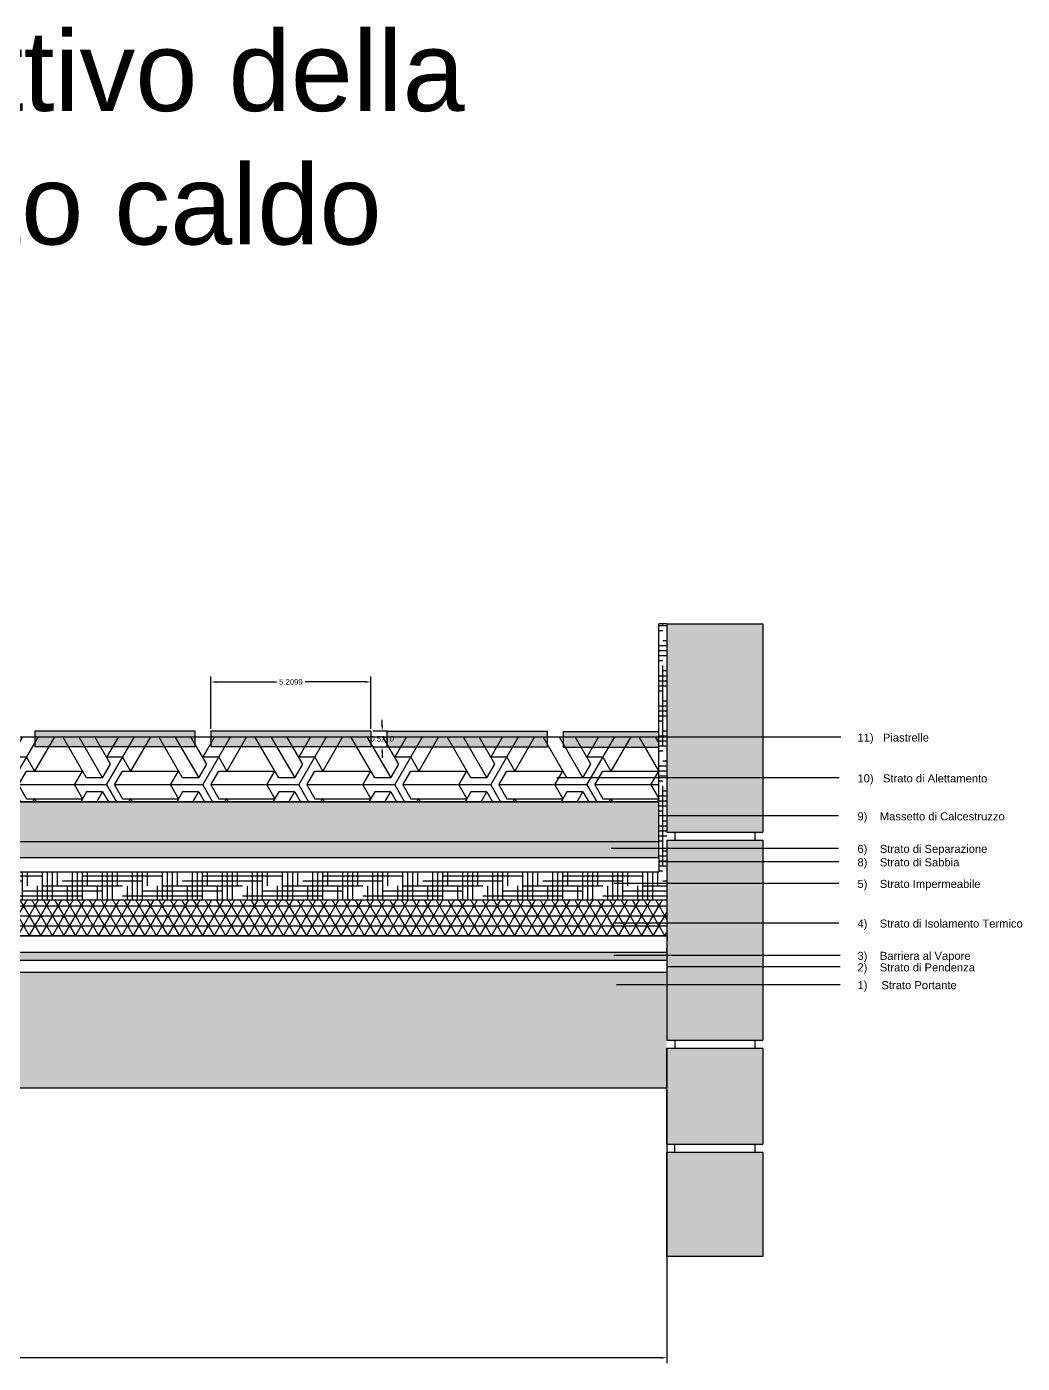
# Model space of a CAD drawing. Header units: inches. Extents: x 37.2 to 107.6, y 13.1 to 56.6.
# Drawn here: x 75.2 to 107.6, y 13.11 to 56.6 of the extents above; entities that cross this region are included whole.
import ezdxf

# ---------------------------------------------------------------- set-up
doc = ezdxf.new("R2010")
doc.units = ezdxf.units.IN
doc.header["$MEASUREMENT"] = 0
doc.styles.get("Standard").update_dxf_attribs({"font": 'Arial.ttf'})
doc.dimstyles.get("Standard").update_dxf_attribs({"dimtxt": 0.18, "dimasz": 0.18, "dimexe": 0.18, "dimexo": 0.0625, "dimgap": 0.09, "dimtad": 0, "dimtih": 1, "dimtoh": 1, "dimdec": 4, "dimzin": 0, "dimdsep": 46, "dimtxsty": 'Standard', "dimcen": 0.09, "dimadec": 0, "dimazin": 0, "dimtfac": 1, "dimtdec": 4, "dimtofl": 0, "dimtmove": 0, "dimatfit": 3, "dimfxl": 1, "dimtolj": 1, "dimtzin": 0, "dimarcsym": 0})

# ---------------------------------------------------------------- blocks, each defined once
blk = doc.blocks.new('*D17')
at = {"color": 0, "lineweight": -2, "transparency": 16777216}
for p, q in [((43.935, 21.997), (43.935, 13.106)), ((96.034, 21.997), (96.034, 13.106)), ((44.115, 13.286), (69.468, 13.286)), ((95.854, 13.286), (70.501, 13.286))]:
    blk.add_line(p, q, dxfattribs=at)
at = {"color": 0, "transparency": 16777216}
for points in [[(44.115, 13.316), (44.115, 13.256), (43.935, 13.286)], [(95.854, 13.316), (95.854, 13.256), (96.034, 13.286)]]:
    blk.add_solid(points, dxfattribs=at)
at = {"layer": 'Defpoints', "color": 0, "transparency": 16777216}
for p in [(43.935, 22.06), (96.034, 22.06), (96.034, 13.286)]:
    blk.add_point(p, dxfattribs=at)
at = {"color": 0, "transparency": 16777216, "insert": (69.984, 13.286), "char_height": 0.18, "attachment_point": 5}
blk.add_mtext('\\A1;52.0991', dxfattribs=at)
blk = doc.blocks.new('*D18')
at = {"color": 0, "lineweight": -2, "transparency": 16777216}
for p, q in [((81.194, 33.75), (81.194, 35.455)), ((81.374, 35.275), (83.335, 35.275)), ((86.224, 35.275), (84.263, 35.275)), ((86.404, 33.75), (86.404, 35.455))]:
    blk.add_line(p, q, dxfattribs=at)
at = {"color": 0, "transparency": 16777216}
for points in [[(81.374, 35.305), (81.374, 35.245), (81.194, 35.275)], [(86.224, 35.305), (86.224, 35.245), (86.404, 35.275)]]:
    blk.add_solid(points, dxfattribs=at)
at = {"layer": 'Defpoints', "color": 0, "transparency": 16777216}
for p in [(86.404, 35.275), (81.194, 33.688), (86.404, 33.688)]:
    blk.add_point(p, dxfattribs=at)
at = {"color": 0, "transparency": 16777216, "insert": (83.799, 35.275), "char_height": 0.18, "attachment_point": 5}
blk.add_mtext('\\A1;5.2099', dxfattribs=at)
blk = doc.blocks.new('*D19')
at = {"color": 0, "lineweight": -2, "transparency": 16777216}
for p, q in [((86.768, 33.868), (86.768, 34.048)), ((86.466, 33.688), (86.948, 33.688)), ((86.466, 33.167), (86.948, 33.167)), ((86.768, 32.987), (86.768, 32.807))]:
    blk.add_line(p, q, dxfattribs=at)
at = {"color": 0, "transparency": 16777216}
for points in [[(86.738, 33.868), (86.798, 33.868), (86.768, 33.688)], [(86.738, 32.987), (86.798, 32.987), (86.768, 33.167)]]:
    blk.add_solid(points, dxfattribs=at)
at = {"layer": 'Defpoints', "color": 0, "transparency": 16777216}
for p in [(86.404, 33.688), (86.404, 33.167), (86.768, 33.167)]:
    blk.add_point(p, dxfattribs=at)
at = {"color": 0, "transparency": 16777216, "insert": (86.768, 33.427), "char_height": 0.18, "attachment_point": 5}
blk.add_mtext('\\A1;0.5210', dxfattribs=at)

msp = doc.modelspace()

# ---------------------------------------------------------------- hatches: boundary and pattern name
h = msp.add_hatch(color=4)
h.dxf.hatch_style = 1
h.paths.add_polyline_path([(99.15985, 37.16416), (96.03391, 37.16416), (96.03391, 30.39127), (99.15985, 30.39127)])
h.paths.add_polyline_path([(99.15985, 26.76505), (96.04301, 26.76505), (96.03391, 26.48835), (96.03391, 26.22785), (96.03391, 23.61839), (99.15985, 23.61839)])
h.paths.add_polyline_path([(99.15985, 27.44032), (96.03391, 27.44032), (96.03391, 27.00906), (96.05103, 27.00906), (96.04301, 26.76505), (99.15985, 26.76505)])
h.paths.add_polyline_path([(99.15985, 28.73129), (96.03391, 28.73129), (96.03391, 27.44032), (99.15985, 27.44032)])
h.paths.add_polyline_path([(99.15985, 30.13078), (96.03391, 30.13078), (96.03391, 28.83281), (96.03391, 28.73129), (99.15985, 28.73129)])
h.paths.add_polyline_path([(99.15985, 23.35789), (96.03391, 23.35789), (96.03391, 20.23194), (99.15985, 20.23194)])
h.paths.add_polyline_path([(99.15985, 19.97145), (96.03391, 19.97145), (96.03391, 16.58501), (99.15985, 16.58501)])
h.paths.add_polyline_path([(43.9348, 37.16416), (40.80885, 37.16416), (40.80885, 30.39127), (43.9348, 30.39127)])
h.paths.add_polyline_path([(43.9348, 28.83281), (43.9348, 30.13078), (40.80885, 30.13078), (40.80885, 23.35789), (43.9348, 23.35789), (43.9348, 26.22785)])
h.paths.add_polyline_path([(43.9348, 23.0974), (40.80885, 23.0974), (40.80885, 19.97145), (43.9348, 19.97145)])
h.paths.add_polyline_path([(43.9348, 19.71095), (40.80885, 19.71095), (40.80885, 16.32451), (43.9348, 16.32451)])
h = msp.add_hatch()
h.set_pattern_fill('HOUND', color=254, scale=2.604955)
h.set_pattern_definition([(0, (26.22225, -3.26884), (0.65123887, 0.16280972), [2.6049555, -1.302478]), (90, (26.22225, -3.26884), (-0.16280972, -0.65123887), [2.6049555, -1.302478])])
h.paths.add_polyline_path([(96.03391, 28.18154), (96.03391, 28.83281), (96.03391, 37.16416), (95.77341, 37.16416), (95.77341, 29.82155), (95.77341, 29.56106), (95.77341, 29.09331), (44.19529, 29.09331), (44.19529, 29.56106), (44.19529, 31.37386), (44.19529, 33.49285), (44.19529, 33.97751), (44.19529, 37.16416), (43.9348, 37.16416), (43.9348, 28.83281), (43.9348, 28.18154)])
h = msp.add_hatch()
h.set_pattern_fill('ESCHER', color=254, scale=2.604955)
h.set_pattern_definition([(60, (26.2222, -3.2688), (-3.12595, -7e-10), [2.86545, -0.2605]), (180, (26.2222, -3.2688), (1.56297, -2.70715), [2.86545, -0.2605]), (300, (26.2222, -3.2688), (3.12595, -7e-10), [2.86545, -0.2605]), (60, (26.4827, -3.2688), (-3.12595, -7e-10), [0.52099, -2.60496]), (300, (26.4827, -3.2688), (3.12595, -7e-10), [0.52099, -2.60496]), (60, (26.092, -3.0432), (-3.12595, -7e-10), [0.52099, -2.60496]), (180, (26.092, -3.0432), (1.56297, -2.70715), [0.52099, -2.60496]), (300, (26.092, -3.4944), (3.12595, -7e-10), [0.52099, -2.60496]), (180, (26.092, -3.4944), (1.56297, -2.70715), [0.52099, -2.60496]), (60, (25.1803, -3.2688), (-3.12595, -7e-10), [0.52099, -2.60496]), (300, (25.1803, -3.2688), (3.12595, -7e-10), [0.52099, -2.60496]), (60, (26.7432, -4.1712), (-3.12595, -7e-10), [0.52099, -2.60496]), (180, (26.7432, -4.1712), (1.56297, -2.70715), [0.52099, -2.60496]), (300, (26.7432, -2.3665), (3.12595, -7e-10), [0.52099, -2.60496]), (180, (26.7432, -2.3665), (1.56297, -2.70715), [0.52099, -2.60496]), (0, (26.7432, -2.8176), (-1.56297, 2.70715), [1.82347, -1.30248]), (0, (26.7432, -3.72), (-1.56297, 2.70715), [1.82347, -1.30248]), (120, (26.3525, -2.592), (-3.12595, 7e-10), [1.82347, -1.30248]), (120, (25.571, -3.0432), (-3.12595, 7e-10), [1.82347, -1.30248]), (240, (25.571, -3.4944), (1.56297, -2.70715), [1.82347, -1.30248]), (240, (26.3525, -3.9456), (1.56297, -2.70715), [1.82347, -1.30248])])
h.paths.add_polyline_path([(44.19529, 33.49285), (44.19529, 31.37386), (95.77341, 31.37386), (95.77341, 33.49285)])
h = msp.add_hatch(color=254)
h.dxf.hatch_style = 1
h.paths.add_polyline_path([(63.48012, 33.72056), (58.27021, 33.72056), (58.27021, 33.49285), (63.48012, 33.49285)])
h.paths.add_polyline_path([(63.48012, 33.49285), (58.27021, 33.49285), (58.27021, 33.19957), (63.48012, 33.19957)])
h.paths.add_polyline_path([(57.74922, 33.49285), (52.5393, 33.49285), (52.5393, 33.21045), (57.74922, 33.21045)])
h.paths.add_polyline_path([(57.74922, 33.73145), (52.5393, 33.73145), (52.5393, 33.49285), (57.74922, 33.49285)])
h.paths.add_polyline_path([(52.01831, 33.49285), (46.8084, 33.49285), (46.8084, 33.22134), (52.01831, 33.22134)])
h.paths.add_polyline_path([(52.01831, 33.74233), (46.8084, 33.74233), (46.8084, 33.49285), (52.01831, 33.49285)])
h.paths.add_polyline_path([(69.21102, 33.70967), (64.00111, 33.70967), (64.00111, 33.49285), (69.21102, 33.49285)])
h.paths.add_polyline_path([(69.21102, 33.49285), (64.00111, 33.49285), (64.00111, 33.18868), (69.21102, 33.18868)])
h.paths.add_polyline_path([(74.94192, 33.69878), (69.73201, 33.69878), (69.73201, 33.49285), (74.94192, 33.49285)])
h.paths.add_polyline_path([(74.94192, 33.49285), (69.73201, 33.49285), (69.73201, 33.17779), (74.94192, 33.17779)])
h.paths.add_polyline_path([(80.67282, 33.68789), (75.46291, 33.68789), (75.46291, 33.49285), (80.67282, 33.49285)])
h.paths.add_polyline_path([(80.67282, 33.49285), (75.46291, 33.49285), (75.46291, 33.1669), (80.67282, 33.1669)])
h.paths.add_polyline_path([(86.40373, 33.68789), (81.19382, 33.68789), (81.19382, 33.49285), (86.40373, 33.49285)])
h.paths.add_polyline_path([(86.40373, 33.49285), (81.19382, 33.49285), (81.19382, 33.1669), (86.40373, 33.1669)])
h.paths.add_polyline_path([(92.13463, 33.677), (86.92472, 33.677), (86.92472, 33.49285), (92.13463, 33.49285)])
h.paths.add_polyline_path([(92.13463, 33.49285), (86.92472, 33.49285), (86.92472, 33.15601), (92.13463, 33.15601)])
h.paths.add_polyline_path([(95.77341, 33.66611), (92.65562, 33.66611), (92.65562, 33.49285), (95.77341, 33.49285)])
h.paths.add_polyline_path([(95.77341, 33.49285), (92.65562, 33.49285), (92.65562, 33.14512), (95.77341, 33.14512)])
h = msp.add_hatch(color=6)
h.dxf.hatch_style = 1
h.paths.add_polyline_path([(95.77341, 31.37386), (44.19529, 31.37386), (44.19529, 30.08205), (95.77341, 30.08205)])
h = msp.add_hatch(color=8)
h.dxf.hatch_style = 1
h.paths.add_polyline_path([(44.19529, 30.08205), (44.19529, 29.56106), (95.77341, 29.56106), (95.77341, 30.08205)])
h = msp.add_hatch()
h.set_pattern_fill('NET3', color=0, scale=2.604955)
h.set_pattern_definition([(0, (26.22225, -3.26884), (0, 0.3256194), []), (60, (26.22225, -3.26884), (-0.2819947, 0.1628097), []), (120, (26.22225, -3.26884), (-0.2819947, -0.1628097), [])])
h.paths.add_polyline_path([(96.03391, 27.00906), (96.03391, 28.18154), (43.94103, 28.18154), (43.9348, 27.53033), (43.9348, 27.00906)])
h = msp.add_hatch(color=8)
h.dxf.hatch_style = 1
h.paths.add_polyline_path([(96.03391, 26.22785), (96.03391, 26.48835), (43.9348, 26.48835), (43.9348, 26.22785)])
h = msp.add_hatch(color=254)
h.dxf.hatch_style = 1
h.paths.add_polyline_path([(96.03391, 25.83747), (43.9348, 25.83747), (43.9348, 22.05993), (96.03391, 22.05993)])

# ---------------------------------------------------------------- linework, layer by layer
for p, q in [((95.77341, 29.82155), (95.77341, 37.16416)), ((96.03391, 37.16416), (95.77341, 37.16416)), ((96.03391, 37.16416), (96.03391, 30.39127)), ((96.03391, 37.16416), (99.15985, 37.16416)), ((99.15985, 37.16416), (99.15985, 30.39127)), ((44.19529, 33.49285), (95.77341, 33.49285)), ((75.46291, 33.69878), (75.46291, 33.17779)), ((75.46291, 33.68789), (80.67282, 33.68789)), ((80.67282, 33.68789), (80.67282, 33.1669)), ((81.19382, 33.69878), (81.19382, 33.17779)), ((81.19382, 33.68789), (86.40373, 33.68789)), ((86.40373, 33.68789), (86.40373, 33.1669)), ((86.92472, 33.68789), (86.92472, 33.1669)), ((86.92472, 33.677), (92.13463, 33.677)), ((92.13463, 33.677), (92.13463, 33.15601)), ((92.65562, 33.677), (92.65562, 33.15601)), ((92.65562, 33.66611), (95.77341, 33.66611)), ((93.12923, 33.49285), (101.6966, 33.49285)), ((80.67282, 33.1669), (75.46291, 33.1669)), ((86.40373, 33.1669), (81.19382, 33.1669)), ((92.13463, 33.15601), (86.92472, 33.15601)), ((95.77341, 33.14512), (92.65562, 33.14512)), ((92.45387, 32.16446), (101.63871, 32.16446)), ((44.19529, 31.37386), (95.77341, 31.37386)), ((95.77341, 31.37386), (44.19529, 31.37386)), ((95.77341, 29.56106), (95.77341, 31.37386)), ((95.77341, 30.92869), (101.61977, 30.92869)), ((44.19529, 30.08205), (95.77341, 30.08205)), ((96.03391, 30.39127), (99.15985, 30.39127)), ((96.03391, 30.13078), (99.15985, 30.13078)), ((96.03391, 30.13078), (96.03391, 28.83281)), ((96.2944, 30.39127), (96.2944, 30.13078)), ((98.89936, 30.39127), (98.89936, 30.13078)), ((99.15985, 30.13078), (99.15985, 23.61839)), ((94.21906, 29.87004), (101.61977, 29.87004)), ((44.19529, 29.56106), (95.77341, 29.56106)), ((95.77341, 29.56106), (95.77341, 29.09331)), ((95.77341, 29.43355), (101.63433, 29.43355)), ((44.19529, 29.09331), (95.77341, 29.09331)), ((94.32136, 28.73129), (101.63433, 28.73129)), ((96.03391, 28.83281), (96.03391, 26.22785)), ((43.94103, 28.18154), (96.03391, 28.18154)), ((94.32136, 27.44032), (101.63433, 27.44032)), ((96.05103, 27.00906), (43.9348, 27.00906)), ((96.03391, 26.48835), (96.05103, 27.00906)), ((43.9348, 26.48835), (96.03391, 26.48835)), ((43.9348, 26.22785), (96.03391, 26.22785)), ((94.30783, 26.38991), (101.67407, 26.38991)), ((96.03391, 26.22785), (96.03391, 23.61839)), ((43.95159, 25.83747), (96.03391, 25.83747)), ((96.03391, 26.01367), (101.67407, 26.01367)), ((94.39808, 25.43552), (101.67407, 25.43552)), ((96.03391, 23.61839), (99.15985, 23.61839)), ((96.2944, 23.61839), (96.2944, 23.35789)), ((98.89936, 23.61839), (98.89936, 23.35789)), ((96.03391, 23.35789), (99.15985, 23.35789)), ((96.03391, 23.35789), (96.03391, 22.05993)), ((96.03391, 20.23194), (96.03391, 23.35789)), ((99.15985, 23.35789), (99.15985, 22.05993)), ((99.15985, 23.35789), (99.15985, 20.23194)), ((96.03391, 22.05993), (43.9348, 22.05993)), ((96.03391, 20.23194), (99.15985, 20.23194)), ((96.2944, 19.97145), (96.2944, 20.23194)), ((98.89936, 20.23194), (98.89936, 19.97145)), ((96.03391, 16.58501), (96.03391, 19.97145)), ((96.03391, 19.97145), (99.15985, 19.97145)), ((99.15985, 19.97145), (99.15985, 16.58501)), ((99.15985, 16.58501), (96.03391, 16.58501))]:
    msp.add_line(p, q)

# ---------------------------------------------------------------- texts
at = {"insert": (42.3401, 56.45818), "char_height": 2.6049555, "attachment_point": 1}
msp.add_mtext_dynamic_manual_height_columns('\\pi5.65722;Dettaglio Costruttivo della \\P\\pi8.20531;copertura a tetto caldo', width=52.3451453, gutter_width=2.60496, heights=[0], dxfattribs=at)
at = {"ltscale": 2, "char_height": 0.2604955, "attachment_point": 1}
for s, insert in [('\\pi-0.78149,l1.04198,t1.04198;11)   Piastrelle', (101.97731, 33.5969)), ('\\pi-0.78149,l1.04198,t1.04198;10)   Strato di Alettamento', (101.97731, 32.2685)), ('\\pi-0.78149,l1.04198,t1.04198;9)    Massetto di Calcestruzzo', (101.97731, 31.03273)), ('\\pi-0.78149,l1.04198,t1.04198;6)    Strato di Separazione', (101.97731, 29.97409)), ('\\pi-0.78149,l1.04198,t1.04198;8)    Strato di Sabbia', (101.97731, 29.53759)), ('\\pi-0.78149,l1.04198,t1.04198;5)    Strato Impermeabile', (101.97731, 28.83534)), ('\\pi-0.78149,l1.04198,t1.04198;4)    Strato di Isolamento Termico', (101.97731, 27.54437)), ('\\pi-0.78149,l1.04198,t1.04198;3)    Barriera al Vapore', (101.97731, 26.49395)), ('\\pi-0.78149,l1.04198,t1.04198;2)    Strato di Pendenza', (101.97731, 26.11772)), ('\\pi-0.78149,l1.04198,t1.04198;1)^IStrato Portante', (101.97731, 25.53957))]:
    msp.add_mtext_dynamic_manual_height_columns(s, width=12.9994045, gutter_width=2.60496, heights=[0], dxfattribs=dict(at, insert=insert))

# ---------------------------------------------------------------- dimensions: what is measured, and where the dimension line sits
for base, p1, p2, picture, middle in [((86.40373, 35.2748), (81.19382, 33.68789), (86.40373, 33.68789), '*D18', (83.79877, 35.2748)), ((96.03391, 13.28563), (43.9348, 22.05993), (96.03391, 22.05993), '*D17', (69.98435, 13.28563))]:
    dim = msp.add_linear_dim(base=base, p1=p1, p2=p2, dimstyle='Standard')
    dim.commit()
    dim.dimension.update_dxf_attribs({"geometry": picture, "text_midpoint": middle})
dim = msp.add_linear_dim(base=(86.76781, 33.1669), p1=(86.40373, 33.68789), p2=(86.40373, 33.1669), angle=90, dimstyle='Standard')
dim.commit()
dim.dimension.update_dxf_attribs({"geometry": '*D19', "text_midpoint": (86.76781, 33.4274)})

doc.saveas('drawing.dxf')
